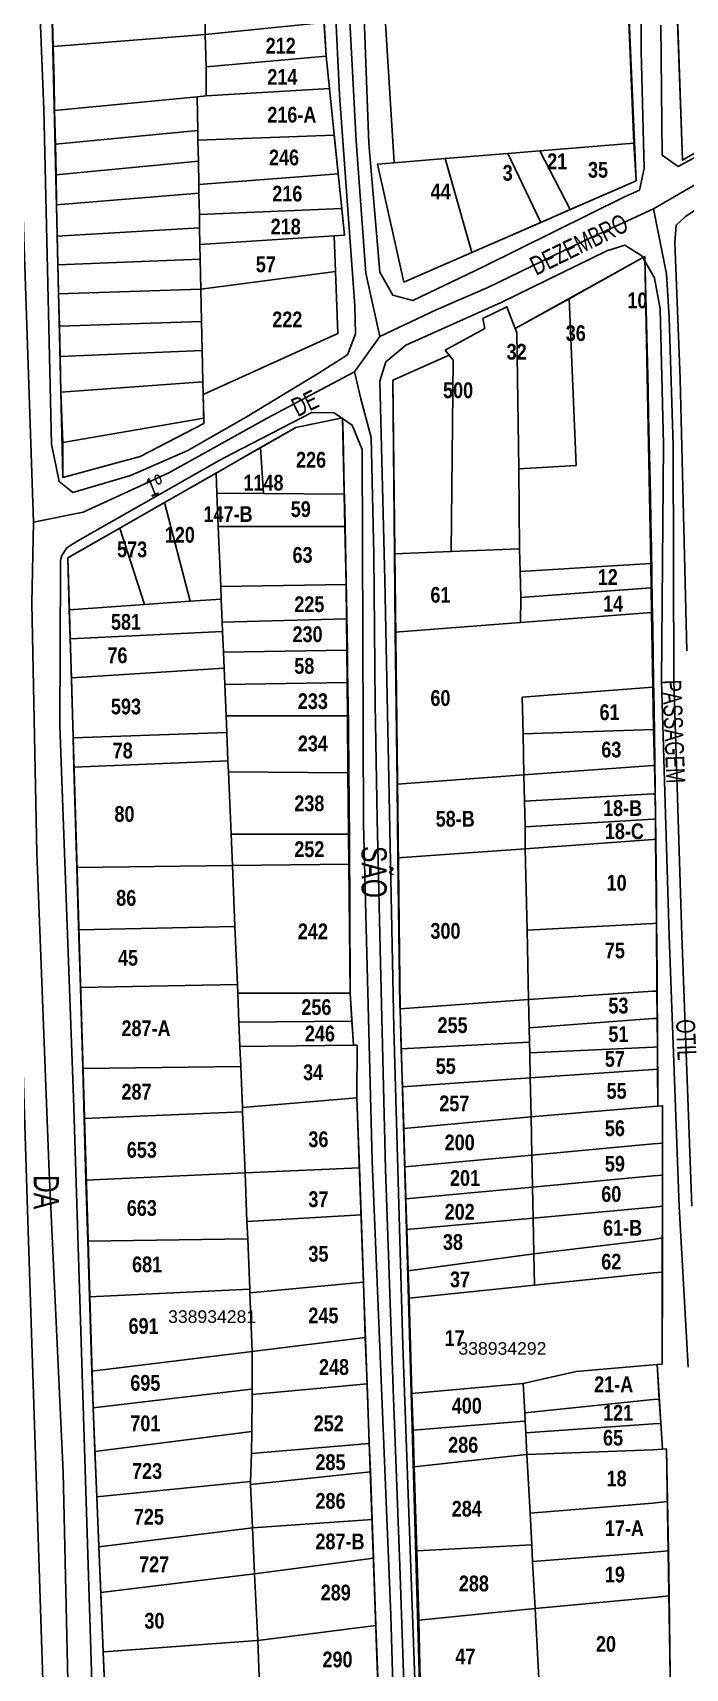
# Model space of a CAD drawing. Extents: x 206099 to 208675, y 4843659 to 4845705.
# Drawn here: x 208016 to 208119.7, y 4844040.5 to 4844300.1 of the extents above; entities that cross this region are included whole.
import ezdxf
from ezdxf.enums import TextEntityAlignment as Align

# ---------------------------------------------------------------- set-up
doc = ezdxf.new("R2010")
doc.units = 0
doc.header["$LTSCALE"] = 1.5
doc.header["$MEASUREMENT"] = 0
for name, color, linetype in [('CD-MALHA-LOTES', 40, 'CONTINUOUS'), ('CD_TXT_QUADRA', 7, 'CONTINUOUS'), ('RU-QUADRAS', 6, 'CONTINUOUS'), ('SV-EIXO-RUA-N-PAV', 6, 'CONTINUOUS'), ('SV-EIXO-RUA-PAV', 20, 'CONTINUOUS'), ('SV-RUA-NAO-PAV-S-GUIA-C-GUIA', 7, 'CONTINUOUS'), ('SV-RUA-PAVIM-S-GUIA-C-GUIA', 7, 'CONTINUOUS'), ('SV-TXT-RUA-N-PAV-S-GUIA-C-GUIA', 7, 'CONTINUOUS'), ('Th_NmrPort', 7, 'CONTINUOUS')]:
    doc.layers.add(name, color=color, linetype=linetype)
doc.styles.add('ARIAL', font='ARIAL.TTF')
doc.styles.add('MONOTXT', font='ARIAL.TTF', dxfattribs={"height": 0.2})
doc.styles.get("Standard").update_dxf_attribs({"font": 'swisscbo.ttf'})

msp = doc.modelspace()

# ---------------------------------------------------------------- linework, layer by layer
at = {"layer": 'CD-MALHA-LOTES', "linetype": 'Continuous'}
for p, q in [((208117.62, 4844324.99), (208119.25, 4844279.89)), ((208109.95, 4844320.52), (208111.51, 4844282.62)), ((208018.9, 4844309.39), (208019.22, 4844297.94)), ((208073.4, 4844279.47), (208071.48, 4844310.46)), ((208043.36, 4844299.85), (208043.31, 4844305.79)), ((208043.36, 4844299.85), (208062.28, 4844301.77)), ((208062.28, 4844301.77), (208062.61, 4844296.41)), ((208019.22, 4844297.94), (208043.36, 4844299.85)), ((208043.52, 4844294.7), (208043.36, 4844299.85)), ((208019.22, 4844297.94), (208019.37, 4844292.39)), ((208062.61, 4844296.41), (208043.52, 4844294.7)), ((208063.12, 4844291.27), (208062.61, 4844296.41)), ((208043.52, 4844294.7), (208043.56, 4844290.1)), ((208019.37, 4844292.39), (208019.45, 4844287.77)), ((208043.56, 4844290.1), (208063.12, 4844291.27)), ((208063.89, 4844283.85), (208063.12, 4844291.27)), ((208042.12, 4844289.96), (208019.45, 4844287.77)), ((208042.12, 4844289.96), (208043.56, 4844290.1)), ((208042.21, 4844284.62), (208042.12, 4844289.96)), ((208019.45, 4844287.77), (208019.57, 4844282.44)), ((208119.25, 4844279.89), (208130.36, 4844286.38)), ((208042.21, 4844284.62), (208019.57, 4844282.44)), ((208042.2, 4844283.08), (208042.21, 4844284.62)), ((208063.89, 4844283.85), (208042.2, 4844283.08)), ((208064.51, 4844277.73), (208063.89, 4844283.85)), ((208019.57, 4844282.44), (208019.69, 4844277.57)), ((208042.2, 4844283.08), (208042.33, 4844279.73)), ((208091.47, 4844280.96), (208081.5, 4844280.14)), ((208096.55, 4844281.38), (208091.47, 4844280.96)), ((208096.69, 4844270.02), (208091.47, 4844280.96)), ((208111.51, 4844282.62), (208096.55, 4844281.38)), ((208101.38, 4844272.06), (208096.55, 4844281.38)), ((208111.84, 4844276.62), (208111.51, 4844282.62)), ((208042.33, 4844279.73), (208019.69, 4844277.57)), ((208042.37, 4844276.05), (208042.33, 4844279.73)), ((208073.4, 4844279.47), (208070.75, 4844279.25)), ((208070.75, 4844279.25), (208074.96, 4844260.55)), ((208081.5, 4844280.14), (208073.4, 4844279.47)), ((208085.76, 4844265.26), (208081.5, 4844280.14)), ((208019.69, 4844277.57), (208019.75, 4844272.81)), ((208064.51, 4844277.73), (208042.37, 4844276.05)), ((208042.38, 4844274.67), (208042.37, 4844276.05)), ((208065.07, 4844272.21), (208064.51, 4844277.73)), ((208101.38, 4844272.06), (208111.84, 4844276.62)), ((208019.75, 4844272.81), (208042.38, 4844274.67)), ((208019.75, 4844272.81), (208019.87, 4844267.86)), ((208042.45, 4844271.27), (208042.38, 4844274.67)), ((208042.45, 4844271.27), (208065.07, 4844272.21)), ((208042.49, 4844269.14), (208042.45, 4844271.27)), ((208065.5, 4844267.99), (208065.07, 4844272.21)), ((208096.69, 4844270.02), (208101.38, 4844272.06)), ((208042.49, 4844269.14), (208019.87, 4844267.86)), ((208019.87, 4844267.86), (208019.98, 4844263.27)), ((208042.55, 4844266.51), (208042.49, 4844269.14)), ((208063.89, 4844267.89), (208042.55, 4844266.51)), ((208063.89, 4844267.89), (208065.5, 4844267.99)), ((208064.1, 4844262.21), (208063.89, 4844267.89)), ((208085.76, 4844265.26), (208096.69, 4844270.02)), ((208042.59, 4844264.19), (208042.55, 4844266.51)), ((208074.96, 4844260.55), (208085.76, 4844265.26)), ((208042.59, 4844264.19), (208019.98, 4844263.27)), ((208019.98, 4844263.27), (208020.09, 4844258.66)), ((208042.69, 4844259.43), (208042.59, 4844264.19)), ((208113.24, 4844264.58), (208101.21, 4844257.9)), ((208114.17, 4844215.85), (208113.24, 4844264.58)), ((208064.1, 4844262.21), (208042.69, 4844259.43)), ((208064.46, 4844252.37), (208064.1, 4844262.21)), ((208042.69, 4844259.43), (208020.09, 4844258.66)), ((208020.09, 4844258.66), (208020.21, 4844253.52)), ((208042.8, 4844254.27), (208042.69, 4844259.43)), ((208101.21, 4844257.9), (208092.64, 4844253.17)), ((208101.21, 4844257.9), (208102.34, 4844231.44)), ((208091.3, 4844256.64), (208087.52, 4844254.75)), ((208087.52, 4844254.75), (208087.83, 4844253.18)), ((208092.64, 4844253.17), (208091.3, 4844256.64)), ((208042.8, 4844254.27), (208020.21, 4844253.52)), ((208020.21, 4844253.52), (208020.32, 4844248.75)), ((208042.8, 4844254.27), (208042.9, 4844249.7)), ((208043.04, 4844242.7), (208064.46, 4844252.37)), ((208087.83, 4844253.18), (208081.53, 4844249.71)), ((208092.64, 4844253.17), (208092.88, 4844252.55)), ((208093.21, 4844230.91), (208092.88, 4844252.55)), ((208042.9, 4844249.7), (208020.32, 4844248.75)), ((208043, 4844244.72), (208042.9, 4844249.7)), ((208081.53, 4844249.71), (208082.13, 4844248.96)), ((208020.32, 4844248.75), (208020.45, 4844243.06)), ((208082.13, 4844248.96), (208073.2, 4844244.95)), ((208082.79, 4844248.14), (208082.13, 4844248.96)), ((208082.47, 4844217.77), (208082.79, 4844248.14)), ((208043, 4844244.72), (208020.45, 4844243.06)), ((208043.04, 4844242.7), (208043, 4844244.72)), ((208073.2, 4844244.95), (208073.46, 4844217.38)), ((208020.45, 4844243.06), (208020.74, 4844235.06)), ((208043.18, 4844238.94), (208043.04, 4844242.7)), ((208057.76, 4844237.46), (208065.21, 4844238.99)), ((208065.21, 4844238.99), (208065.48, 4844226.85)), ((208043.18, 4844238.94), (208020.74, 4844235.06)), ((208033.07, 4844232.86), (208043.14, 4844238.07)), ((208043.14, 4844238.07), (208043.18, 4844238.94)), ((208052.17, 4844234.27), (208057.76, 4844237.46)), ((208020.74, 4844235.06), (208020.77, 4844229.51)), ((208052.17, 4844234.27), (208045.1, 4844230.22)), ((208052.62, 4844226.96), (208052.17, 4844234.27)), ((208020.77, 4844229.51), (208033.07, 4844232.86)), ((208102.34, 4844231.44), (208093.21, 4844230.91)), ((208036.89, 4844225.53), (208045.1, 4844230.22)), ((208045.1, 4844230.22), (208045.23, 4844227.02)), ((208093.21, 4844230.91), (208093.35, 4844218.19)), ((208045.23, 4844227.02), (208045.45, 4844221.72)), ((208052.62, 4844226.96), (208045.23, 4844227.02)), ((208065.48, 4844226.85), (208052.62, 4844226.96)), ((208065.59, 4844221.72), (208065.48, 4844226.85)), ((208036.89, 4844225.53), (208029.79, 4844221.47)), ((208041.01, 4844209.88), (208036.89, 4844225.53)), ((208029.79, 4844221.47), (208021.55, 4844216.75)), ((208029.79, 4844221.47), (208033.72, 4844209.37)), ((208065.59, 4844221.72), (208045.45, 4844221.72)), ((208045.45, 4844221.72), (208045.84, 4844212.19)), ((208065.79, 4844212.52), (208065.59, 4844221.72)), ((208082.47, 4844217.77), (208093.35, 4844218.19)), ((208093.35, 4844218.19), (208093.45, 4844214.57)), ((208021.55, 4844216.75), (208021.79, 4844208.53)), ((208073.46, 4844217.38), (208082.47, 4844217.77)), ((208073.58, 4844204.97), (208073.46, 4844217.38)), ((208114.17, 4844215.85), (208093.45, 4844214.57)), ((208114.23, 4844212.02), (208114.17, 4844215.85)), ((208093.45, 4844214.57), (208093.52, 4844210.44)), ((208045.84, 4844212.19), (208065.79, 4844212.52)), ((208045.84, 4844212.19), (208045.93, 4844210.22)), ((208065.79, 4844212.52), (208065.84, 4844207.06)), ((208093.49, 4844206.52), (208093.52, 4844210.44)), ((208093.52, 4844210.44), (208114.23, 4844212.02)), ((208093.52, 4844210.44), (208114.16, 4844212.01)), ((208114.16, 4844212.01), (208114.23, 4844212.02)), ((208114.23, 4844212.02), (208114.31, 4844208.06)), ((208033.72, 4844209.37), (208021.79, 4844208.53)), ((208021.79, 4844208.53), (208021.93, 4844203.9)), ((208033.72, 4844209.37), (208041.01, 4844209.88)), ((208045.93, 4844210.22), (208041.01, 4844209.88)), ((208046.08, 4844206.54), (208045.93, 4844210.22)), ((208114.31, 4844208.06), (208093.49, 4844206.52)), ((208114.53, 4844196.23), (208114.31, 4844208.06)), ((208065.84, 4844207.06), (208046.08, 4844206.54)), ((208046.08, 4844206.54), (208046.14, 4844205.09)), ((208065.88, 4844202.1), (208065.84, 4844207.06)), ((208093.49, 4844206.52), (208073.58, 4844204.97)), ((208021.93, 4844203.9), (208046.14, 4844205.09)), ((208022.11, 4844197.73), (208021.93, 4844203.9)), ((208046.14, 4844205.09), (208046.28, 4844201.77)), ((208073.58, 4844204.97), (208073.87, 4844180.84)), ((208065.88, 4844202.1), (208046.28, 4844201.77)), ((208046.28, 4844201.77), (208046.38, 4844199.27)), ((208065.93, 4844196.97), (208065.88, 4844202.1)), ((208046.38, 4844199.27), (208022.11, 4844197.73)), ((208022.11, 4844197.73), (208022.39, 4844188.17)), ((208046.38, 4844199.27), (208046.49, 4844196.64)), ((208046.49, 4844196.64), (208065.93, 4844196.97)), ((208046.49, 4844196.64), (208046.7, 4844191.69)), ((208065.97, 4844191.69), (208065.93, 4844196.97)), ((208093.74, 4844194.66), (208114.53, 4844196.23)), ((208114.6, 4844189.5), (208114.53, 4844196.23)), ((208093.74, 4844194.66), (208093.89, 4844188.8)), ((208046.81, 4844189.03), (208046.7, 4844191.69)), ((208046.7, 4844191.69), (208065.97, 4844191.69)), ((208065.97, 4844191.69), (208066.05, 4844182.62)), ((208046.81, 4844189.03), (208022.39, 4844188.17)), ((208022.39, 4844188.17), (208022.52, 4844183.53)), ((208047, 4844184.52), (208046.81, 4844189.03)), ((208093.89, 4844188.8), (208114.6, 4844189.5)), ((208094, 4844182.31), (208093.89, 4844188.8)), ((208114.79, 4844183.83), (208114.6, 4844189.5)), ((208022.52, 4844183.53), (208047, 4844184.52)), ((208047.07, 4844182.79), (208047, 4844184.52)), ((208022.52, 4844183.53), (208022.99, 4844167.6)), ((208066.05, 4844182.62), (208047.07, 4844182.79)), ((208047.07, 4844182.79), (208047.49, 4844172.9)), ((208066.14, 4844172.9), (208066.05, 4844182.62)), ((208094, 4844182.31), (208073.87, 4844180.84)), ((208094, 4844182.31), (208114.57, 4844183.81)), ((208094, 4844182.31), (208094.11, 4844178.15)), ((208114.79, 4844183.83), (208114.57, 4844183.81)), ((208114.87, 4844179.29), (208114.79, 4844183.83)), ((208073.87, 4844180.84), (208074.01, 4844169.12)), ((208114.57, 4844179.28), (208094.11, 4844178.15)), ((208114.87, 4844179.29), (208114.57, 4844179.28)), ((208114.94, 4844175.3), (208114.87, 4844179.29)), ((208094.2, 4844174.03), (208094.11, 4844178.15)), ((208094.2, 4844174.03), (208114.57, 4844175.27)), ((208094.25, 4844170.58), (208094.2, 4844174.03)), ((208114.94, 4844175.3), (208114.57, 4844175.27)), ((208114.96, 4844172.07), (208114.94, 4844175.3)), ((208047.49, 4844172.9), (208047.7, 4844167.9)), ((208066.14, 4844172.9), (208047.49, 4844172.9)), ((208066.18, 4844168.12), (208066.14, 4844172.9)), ((208094.25, 4844170.58), (208114.57, 4844172.05)), ((208114.57, 4844172.05), (208114.96, 4844172.07)), ((208115.07, 4844158.74), (208114.96, 4844172.07)), ((208074.01, 4844169.12), (208094.25, 4844170.58)), ((208074.33, 4844145.53), (208074.01, 4844169.12)), ((208094.25, 4844170.58), (208094.54, 4844157.62)), ((208022.99, 4844167.6), (208047.7, 4844167.9)), ((208022.99, 4844167.6), (208023.26, 4844158.31)), ((208047.7, 4844167.9), (208066.18, 4844168.12)), ((208048.11, 4844158.22), (208047.7, 4844167.9)), ((208066.18, 4844168.12), (208066.4, 4844147.63)), ((208094.54, 4844157.62), (208114.57, 4844158.71)), ((208115.07, 4844158.74), (208114.57, 4844158.71)), ((208115.17, 4844147.98), (208115.07, 4844158.74)), ((208023.26, 4844158.31), (208023.54, 4844148.52)), ((208023.26, 4844158.31), (208023.28, 4844157.7)), ((208023.28, 4844157.7), (208048.11, 4844158.22)), ((208048.5, 4844149.03), (208048.11, 4844158.22)), ((208094.77, 4844146.62), (208094.54, 4844157.62)), ((208023.54, 4844148.52), (208048.5, 4844149.03)), ((208023.54, 4844148.52), (208023.92, 4844135.68)), ((208048.55, 4844147.63), (208048.5, 4844149.03)), ((208048.55, 4844147.63), (208048.74, 4844143.04)), ((208066.4, 4844147.63), (208048.55, 4844147.63)), ((208066.69, 4844143.22), (208066.4, 4844147.63)), ((208074.34, 4844145.16), (208074.33, 4844145.53)), ((208094.77, 4844146.62), (208074.34, 4844145.16)), ((208094.77, 4844146.62), (208114.57, 4844147.94)), ((208094.86, 4844142.13), (208094.77, 4844146.62)), ((208114.57, 4844147.94), (208115.17, 4844147.98)), ((208115.2, 4844143.64), (208115.17, 4844147.98)), ((208066.69, 4844143.22), (208048.74, 4844143.04)), ((208048.74, 4844143.04), (208048.9, 4844139.2)), ((208066.94, 4844139.37), (208066.69, 4844143.22)), ((208074.34, 4844145.16), (208074.54, 4844138.78)), ((208094.86, 4844142.13), (208114.59, 4844143.6)), ((208114.59, 4844143.6), (208115.2, 4844143.64)), ((208115.24, 4844139.13), (208115.2, 4844143.64)), ((208094.91, 4844139.85), (208094.86, 4844142.13)), ((208048.9, 4844139.2), (208066.94, 4844139.37)), ((208049.03, 4844136.02), (208048.9, 4844139.2)), ((208066.94, 4844139.37), (208067.52, 4844139.38)), ((208067.52, 4844139.38), (208067.48, 4844131.04)), ((208094.91, 4844139.85), (208074.54, 4844138.78)), ((208074.54, 4844138.78), (208074.73, 4844132.76)), ((208094.95, 4844138.19), (208094.91, 4844139.85)), ((208094.95, 4844138.19), (208114.61, 4844139.09)), ((208095.03, 4844134.18), (208094.95, 4844138.19)), ((208115.24, 4844139.13), (208114.61, 4844139.09)), ((208115.27, 4844135.57), (208115.24, 4844139.13)), ((208023.92, 4844135.68), (208049.03, 4844136.02)), ((208024.15, 4844127.74), (208023.92, 4844135.68)), ((208049.03, 4844136.02), (208049.29, 4844129.51)), ((208095.03, 4844134.18), (208114.57, 4844135.53)), ((208114.57, 4844135.53), (208115.27, 4844135.57)), ((208115.32, 4844129.71), (208115.27, 4844135.57)), ((208095.03, 4844134.18), (208074.73, 4844132.76)), ((208074.73, 4844132.76), (208074.93, 4844126.18)), ((208095.16, 4844128.02), (208095.03, 4844134.18)), ((208067.48, 4844131.04), (208049.29, 4844129.51)), ((208067.88, 4844119.92), (208067.48, 4844131.04)), ((208049.29, 4844128.78), (208024.15, 4844127.74)), ((208024.15, 4844127.74), (208024.42, 4844117.96)), ((208049.29, 4844129.51), (208049.29, 4844128.78)), ((208049.71, 4844119.1), (208049.29, 4844128.78)), ((208074.93, 4844126.18), (208095.16, 4844128.02)), ((208114.55, 4844129.64), (208095.16, 4844128.02)), ((208095.28, 4844121.92), (208095.16, 4844128.02)), ((208115.32, 4844129.71), (208114.55, 4844129.64)), ((208116.05, 4844129.77), (208115.32, 4844129.71)), ((208116.05, 4844123.84), (208116.05, 4844129.77)), ((208074.93, 4844126.18), (208075.12, 4844120.07)), ((208095.28, 4844121.92), (208114.59, 4844123.7)), ((208116.05, 4844123.84), (208114.59, 4844123.7)), ((208116.05, 4844118.77), (208116.05, 4844123.84)), ((208049.71, 4844119.1), (208067.88, 4844119.92)), ((208068.15, 4844112.46), (208067.88, 4844119.92)), ((208095.28, 4844121.92), (208075.12, 4844120.07)), ((208075.12, 4844120.07), (208075.28, 4844114.99)), ((208095.38, 4844116.86), (208095.28, 4844121.92)), ((208024.42, 4844117.96), (208049.71, 4844119.1)), ((208024.71, 4844108.29), (208024.42, 4844117.96)), ((208049.71, 4844119.1), (208050.01, 4844111.38)), ((208114.55, 4844118.63), (208095.38, 4844116.86)), ((208114.55, 4844118.63), (208116.05, 4844118.77)), ((208116.05, 4844113.82), (208116.05, 4844118.77)), ((208075.28, 4844114.99), (208095.38, 4844116.86)), ((208075.28, 4844114.99), (208075.43, 4844110.11)), ((208095.49, 4844111.94), (208095.38, 4844116.86)), ((208068.15, 4844112.46), (208050.01, 4844111.38)), ((208068.51, 4844101.75), (208068.15, 4844112.46)), ((208095.49, 4844111.94), (208075.43, 4844110.11)), ((208095.49, 4844111.94), (208114.61, 4844113.69)), ((208095.61, 4844106.28), (208095.49, 4844111.94)), ((208114.61, 4844113.69), (208116.05, 4844113.82)), ((208116.05, 4844108.78), (208116.05, 4844113.82)), ((208050.01, 4844111.38), (208050.14, 4844108.64)), ((208075.43, 4844110.11), (208075.63, 4844103.56)), ((208050.14, 4844108.64), (208024.71, 4844108.29)), ((208024.71, 4844108.29), (208024.97, 4844099.45)), ((208050.14, 4844108.64), (208050.47, 4844100.67)), ((208114.57, 4844108.55), (208095.61, 4844106.28)), ((208116.05, 4844108.78), (208114.57, 4844108.55)), ((208116.05, 4844103.36), (208116.05, 4844108.78)), ((208095.61, 4844106.28), (208075.63, 4844103.56)), ((208095.72, 4844101.29), (208095.61, 4844106.28)), ((208050.47, 4844100.06), (208068.51, 4844101.75)), ((208068.82, 4844092.95), (208068.51, 4844101.75)), ((208075.63, 4844103.56), (208075.77, 4844099.21)), ((208114.61, 4844103.24), (208095.72, 4844101.29)), ((208114.61, 4844103.24), (208116.05, 4844103.36)), ((208116.02, 4844088.74), (208116.05, 4844103.36)), ((208024.97, 4844099.45), (208050.47, 4844100.67)), ((208024.97, 4844099.45), (208025.37, 4844087.63)), ((208050.47, 4844100.06), (208050.47, 4844100.67)), ((208050.84, 4844090.75), (208050.47, 4844100.06)), ((208075.77, 4844099.21), (208095.72, 4844101.29)), ((208076.24, 4844084.06), (208075.77, 4844099.21)), ((208050.84, 4844090.75), (208068.82, 4844092.95)), ((208069.12, 4844085.6), (208068.82, 4844092.95)), ((208025.37, 4844087.63), (208050.84, 4844090.75)), ((208050.84, 4844090.75), (208050.86, 4844084.77)), ((208114.57, 4844088.61), (208102.34, 4844087.57)), ((208114.57, 4844088.61), (208115.19, 4844088.67)), ((208115.19, 4844088.67), (208116.02, 4844088.74)), ((208115.53, 4844083.19), (208115.19, 4844088.67)), ((208025.37, 4844087.63), (208025.56, 4844081.8)), ((208102.34, 4844087.57), (208093.9, 4844085.69)), ((208050.71, 4844084.77), (208025.56, 4844081.8)), ((208050.71, 4844084.77), (208050.86, 4844084.77)), ((208050.86, 4844083.91), (208050.79, 4844078.05)), ((208050.86, 4844083.91), (208069.12, 4844085.6)), ((208050.86, 4844084.77), (208050.86, 4844083.91)), ((208069.46, 4844076.14), (208069.12, 4844085.6)), ((208093.9, 4844085.69), (208076.24, 4844084.06)), ((208076.24, 4844084.06), (208076.42, 4844078.25)), ((208094.15, 4844081.02), (208093.9, 4844085.69)), ((208114.57, 4844083.11), (208115.53, 4844083.19)), ((208115.78, 4844079.33), (208115.53, 4844083.19)), ((208025.56, 4844081.8), (208025.82, 4844074.89)), ((208114.57, 4844083.11), (208094.15, 4844081.02)), ((208094.22, 4844079.7), (208094.15, 4844081.02)), ((208050.79, 4844078.05), (208025.82, 4844074.89)), ((208050.76, 4844074.54), (208050.79, 4844078.05)), ((208076.42, 4844078.25), (208094.07, 4844079.69)), ((208076.42, 4844078.25), (208076.57, 4844072.44)), ((208094.07, 4844079.69), (208094.22, 4844079.7)), ((208094.32, 4844077.83), (208094.22, 4844079.7)), ((208114.58, 4844079.26), (208094.32, 4844077.83)), ((208115.78, 4844079.33), (208114.58, 4844079.26)), ((208116.06, 4844075.24), (208115.78, 4844079.33)), ((208069.46, 4844076.14), (208050.76, 4844074.54)), ((208069.63, 4844071.64), (208069.46, 4844076.14)), ((208094.49, 4844074.42), (208094.32, 4844077.83)), ((208025.82, 4844074.89), (208026.15, 4844067.69)), ((208050.6, 4844070.12), (208050.76, 4844074.54)), ((208094.4, 4844074.41), (208076.57, 4844072.44)), ((208094.4, 4844074.41), (208094.49, 4844074.42)), ((208094.49, 4844074.42), (208114.5, 4844075.13)), ((208095.01, 4844065.06), (208094.49, 4844074.42)), ((208114.5, 4844075.13), (208116.06, 4844075.24)), ((208116.7, 4844075.27), (208116.06, 4844075.24)), ((208116.86, 4844066.93), (208116.7, 4844075.27)), ((208050.56, 4844069.64), (208069.63, 4844071.64)), ((208069.9, 4844064.09), (208069.63, 4844071.64)), ((208076.57, 4844072.44), (208077, 4844059.11)), ((208026.15, 4844067.69), (208050.6, 4844070.12)), ((208026.15, 4844067.69), (208026.48, 4844059.72)), ((208050.6, 4844070.12), (208050.56, 4844069.64)), ((208050.89, 4844062.74), (208050.56, 4844069.64)), ((208095.01, 4844065.06), (208114.46, 4844066.68)), ((208095.28, 4844060.04), (208095.01, 4844065.06)), ((208116.86, 4844066.93), (208114.46, 4844066.68)), ((208116.98, 4844059.11), (208116.86, 4844066.93)), ((208026.48, 4844059.72), (208050.89, 4844062.74)), ((208050.89, 4844062.74), (208069.9, 4844064.09)), ((208051.23, 4844055.46), (208050.89, 4844062.74)), ((208069.9, 4844064.09), (208070.12, 4844057.91)), ((208077, 4844059.11), (208095.28, 4844060.04)), ((208095.4, 4844057.42), (208095.28, 4844060.04)), ((208026.48, 4844059.72), (208026.78, 4844052.5)), ((208070.12, 4844057.91), (208051.23, 4844055.46)), ((208070.5, 4844047.25), (208070.12, 4844057.91)), ((208077, 4844059.11), (208077.34, 4844048.42)), ((208114.58, 4844058.89), (208095.4, 4844057.42)), ((208095.83, 4844049.97), (208095.4, 4844057.42)), ((208116.98, 4844059.11), (208114.58, 4844058.89)), ((208117.1, 4844051.95), (208116.98, 4844059.11)), ((208026.78, 4844052.5), (208051.23, 4844055.46)), ((208051.72, 4844044.85), (208051.23, 4844055.46)), ((208026.78, 4844052.5), (208027.17, 4844043.07)), ((208095.83, 4844049.97), (208077.35, 4844048.07)), ((208095.83, 4844049.97), (208114.54, 4844051.7)), ((208096.47, 4844037.82), (208095.83, 4844049.97)), ((208117.1, 4844051.95), (208114.54, 4844051.7)), ((208117.29, 4844039.66), (208117.1, 4844051.95)), ((208051.72, 4844044.85), (208070.5, 4844047.25)), ((208070.9, 4844036.17), (208070.5, 4844047.25)), ((208077.34, 4844048.42), (208077.35, 4844048.07)), ((208077.35, 4844048.07), (208077.57, 4844036.18)), ((208027.35, 4844043.08), (208051.59, 4844044.84)), ((208051.72, 4844044.85), (208051.59, 4844044.84)), ((208051.72, 4844044.85), (208052.11, 4844034.76)), ((208027.35, 4844043.08), (208027.17, 4844043.07)), ((208027.17, 4844043.07), (208027.78, 4844028.43))]:
    msp.add_line(p, q, dxfattribs=at)
at = {"layer": 'RU-QUADRAS', "color": 6, "linetype": 'Continuous'}
for points in [[(208114.8, 4844478.71), (208133.51, 4844495.3), (208159.14, 4844501.53), (208167.6, 4844308.14), (208119.25, 4844279.89), (208116.8, 4844347.51)], [(208065.59, 4844405.38), (208066.46, 4844405.38), (208066.2, 4844422.68), (208070.44, 4844422.82), (208070.37, 4844426.7), (208078.28, 4844427.07), (208078.2, 4844434.33), (208105.05, 4844461.7), (208108.97, 4844393.17), (208109.95, 4844320.52), (208111.84, 4844276.62), (208074.96, 4844260.55), (208070.75, 4844279.25), (208073.4, 4844279.47)]]:
    msp.add_lwpolyline(points, close=True, dxfattribs=at)
msp.add_lwpolyline([(208055.92, 4844400.07), (208062.61, 4844296.41), (208065.5, 4844267.99), (208063.89, 4844267.89), (208064.46, 4844252.37), (208043.04, 4844242.7), (208043.14, 4844238.07), (208033.07, 4844232.86), (208020.77, 4844229.51), (208018.23, 4844338.31)], dxfattribs=at)
msp.add_lwpolyline([(208077.87, 4844023.23), (208074.34, 4844145.16), (208073.2, 4844244.95), (208082.13, 4844248.96), (208081.53, 4844249.71), (208087.83, 4844253.18), (208087.52, 4844254.75), (208091.3, 4844256.64), (208092.64, 4844253.17), (208113.24, 4844264.58, -0.005352), (208115.32, 4844129.71), (208116.05, 4844129.77), (208116.02, 4844088.74), (208115.19, 4844088.67), (208116.06, 4844075.24), (208116.7, 4844075.27), (208118.66, 4843954.4)], format="xyb", dxfattribs=at)
msp.add_lwpolyline([(208021.55, 4844216.75), (208057.76, 4844237.46), (208065.21, 4844238.99, -0.006254), (208066.4, 4844147.63), (208066.94, 4844139.37), (208067.52, 4844139.38), (208067.48, 4844131.04), (208072.27, 4843998.03), (208078.45, 4843851.02), (208033.43, 4843846.96), (208030.81, 4843935.03), (208027.91, 4843997.81), (208029.04, 4843997.9), (208025.56, 4844081.8)], format="xyb", close=True, dxfattribs=at)
at = {"layer": 'SV-EIXO-RUA-N-PAV', "flags": 128}
for points in [[(208071.11, 4844251.92), (208068.91, 4844261.95), (208067.35, 4844282.94), (208066.01, 4844309.07), (208064.89, 4844331.4), (208064, 4844365.45), (208063.1, 4844392.47), (208061.72, 4844424.89), (208061.98, 4844430.31), (208060.65, 4844447.07), (208059.08, 4844480.67), (208057.99, 4844504.75)], [(208489.47, 4844504.73), (208475.19, 4844498.32), (208341.63, 4844421.09), (208338.05, 4844413.26), (208334.38, 4844409.02), (208292.1, 4844391.72), (208281.67, 4844385.68), (208233.39, 4844349.07), (208227.76, 4844341.83), (208172.13, 4844305.14), (208165.81, 4844301.89), (208114.61, 4844272.18)], [(208114.61, 4844272.18), (208103.84, 4844267.21), (208088.32, 4844259.66), (208080.08, 4844256.13), (208071.11, 4844251.92), (208067.08, 4844246.3)], [(208114.61, 4844272.18), (208116.68, 4844261.87), (208117.1, 4844254.91), (208117.75, 4844234.59), (208117.85, 4844197.19), (208119.11, 4844156.79), (208120.7, 4844113.85)], [(208080.85, 4843868.1), (208079.87, 4843892.02), (208078.57, 4843924.55), (208077.8, 4843942.7), (208076.71, 4843978.83), (208075.73, 4844008.42), (208075.19, 4844030.49), (208074.32, 4844056.7), (208073.23, 4844084.76), (208072.03, 4844119.69), (208071.26, 4844152.45), (208070.72, 4844175.28), (208070.39, 4844193.59), (208070.17, 4844217.29), (208069.77, 4844235.87), (208068.12, 4844242.03), (208067.08, 4844246.3)]]:
    msp.add_lwpolyline(points, dxfattribs=at)
at = {"layer": 'SV-EIXO-RUA-PAV', "flags": 128}
for points in [[(208007.72, 4844504.75), (208009.19, 4844460.4), (208010.57, 4844418.82), (208010.57, 4844403.35), (208011.4, 4844381.53), (208011.95, 4844338.16), (208013.88, 4844288.02), (208016.09, 4844222.41), (208015.84, 4844209.58), (208016.65, 4844169.92), (208018.58, 4844119.23), (208020.79, 4844071.58), (208022.01, 4844017.16), (208024.66, 4843961.08), (208025.49, 4843910.8), (208027.7, 4843865.77), (208028.52, 4843844.08)], [(208016.09, 4844222.41), (208024, 4844224.03), (208037.62, 4844230.26), (208053.21, 4844238.96), (208067.08, 4844246.3)]]:
    msp.add_lwpolyline(points, dxfattribs=at)
at = {"layer": 'SV-RUA-NAO-PAV-S-GUIA-C-GUIA', "flags": 128}
for points in [[(208055.63, 4844504.77), (208056.3, 4844489.4), (208057.64, 4844460.53), (208059.28, 4844425.03), (208061.22, 4844382.19), (208062.8, 4844330.07), (208064.73, 4844290.3), (208067.18, 4844256.79), (208067.26, 4844252.33), (208066.02, 4844249.01), (208061.49, 4844246.12), (208049.79, 4844239.03), (208045.62, 4844236.67)], [(208113.05, 4844359), (208112.65, 4844297.23), (208113.15, 4844278.56), (208112.41, 4844275.15), (208110.03, 4844274.09), (208087.57, 4844262.99), (208076.36, 4844257.64), (208073.18, 4844258.48), (208071.13, 4844262.1), (208069.38, 4844282.55), (208067.18, 4844342.33), (208065.67, 4844373.56), (208065.07, 4844392.92)], [(208166.64, 4844306.14), (208138.75, 4844289.98), (208118.54, 4844278.92), (208115.99, 4844280.7), (208115.8, 4844301.35)], [(208119.9, 4844201.97), (208118.86, 4844245.17), (208118.01, 4844266.84), (208118.22, 4844269.6), (208119.65, 4844270.92), (208134.02, 4844280.69)], [(208071.92, 4844213.29), (208071.11, 4844244.8), (208072.1, 4844247.88), (208075.27, 4844250.55), (208090.41, 4844257.3), (208107.2, 4844265.5), (208110.07, 4844266.42), (208112.78, 4844264.69), (208114.6, 4844261.5)], [(208114.6, 4844261.51), (208114.79, 4844261.18), (208115.66, 4844256.29), (208116.23, 4844234.76), (208115.87, 4844197.17), (208117.13, 4844156.72), (208118.72, 4844113.76), (208120.14, 4844088.25)], [(208047.62, 4844233.27), (208060.32, 4844239.84), (208063.87, 4844239.79), (208066.72, 4844237.85), (208068.32, 4844233.95), (208068.52, 4844174.53), (208069.93, 4844121), (208072.9, 4844048.91), (208074.37, 4843997.78), (208076.65, 4843941.21), (208077.85, 4843910.94), (208079.21, 4843876.52), (208079.48, 4843856.8), (208079.75, 4843849.88), (208077.16, 4843846.59), (208068.1, 4843844.64), (208051.92, 4843844.42), (208037.43, 4843843.94), (208036.26, 4843843.88), (208034.14, 4843843.87)], [(208073.35, 4844142.06), (208071.92, 4844213.29)], [(208073.35, 4844142.06), (208074.8, 4844091.68), (208077.11, 4844026.89), (208078.53, 4843977.46), (208079.2, 4843942.8), (208080.67, 4843910.95), (208082.61, 4843868.9), (208083.56, 4843847.46)]]:
    msp.add_lwpolyline(points, dxfattribs=at)
at = {"layer": 'SV-RUA-PAVIM-S-GUIA-C-GUIA', "flags": 128}
for points in [[(208045.62, 4844236.67), (208040.6, 4844233.82), (208031.53, 4844229.82), (208022.35, 4844227.12), (208021.5, 4844227.8), (208020.15, 4844228.88), (208018.96, 4844234.83), (208017.74, 4844288.01), (208015.74, 4844338.25), (208015.93, 4844381.57), (208014.5, 4844419.68), (208012.97, 4844461.08), (208011.36, 4844504.73)], [(208047.62, 4844233.27), (208045.61, 4844232.23), (208023.53, 4844219.68), (208022.28, 4844218.94), (208021.42, 4844218.34), (208020.59, 4844217.11), (208020.41, 4844216.34), (208020.38, 4844215.35), (208020.26, 4844190.07), (208022.47, 4844131.1), (208025.49, 4844034.9), (208029.07, 4843933.87), (208029.83, 4843910.79), (208031.38, 4843863.37), (208031.66, 4843849.67), (208031.73, 4843848.47), (208031.8, 4843846.62), (208032.23, 4843845.14), (208032.96, 4843844.27), (208034.14, 4843843.87)], [(208010.63, 4844204.76), (208011.03, 4844203.75), (208011.35, 4844202.42), (208011.85, 4844197.6), (208013.87, 4844153.55), (208015.19, 4844111.55), (208018.03, 4844025.53), (208017.71, 4844019.13)]]:
    msp.add_lwpolyline(points, dxfattribs=at)

# ---------------------------------------------------------------- texts
at = {"layer": 'CD_TXT_QUADRA', "color": 7, "linetype": 'Continuous', "style": 'MONOTXT'}
for s, p in [('338934281', (208037.49, 4844095.29)), ('338934292', (208083.62, 4844090.24))]:
    msp.add_text(s, height=2, dxfattribs=at).set_placement(p)
at = {"layer": 'SV-TXT-RUA-N-PAV-S-GUIA-C-GUIA', "style": 'ARIAL', "width": 0.7}
for s, height, rotation, p in [('DEZEMBRO', 3, 26, (208095.96, 4844261.53)), ('DE', 3, 26, (208058.06, 4844239.08)), ('1º', 3, 22, (208034.71, 4844226.33)), ('PASSAGEM                                              OTIL', 3, 272.3207, (208116.01, 4844197.35)), ('SÃO', 4, 270, (208068.23, 4844171.01)), ('DA', 4, 270, (208016.14, 4844118.78))]:
    msp.add_text(s, height=height, rotation=rotation, dxfattribs=at).set_placement(p)
at = {"layer": 'Th_NmrPort', "color": 1}
for s, p in [('212', (208052.99, 4844298.08)), ('214', (208053.25, 4844293.12)), ('216-A', (208053.25, 4844287.12)), ('246', (208053.52, 4844280.33)), ('21', (208097.72, 4844279.72)), ('3', (208090.65, 4844277.89)), ('35', (208104.21, 4844278.37)), ('216', (208054.04, 4844274.59)), ('44', (208079.2, 4844274.92)), ('218', (208053.78, 4844269.36)), ('57', (208051.43, 4844263.36)), ('10', (208110.47, 4844257.64)), ('222', (208054.04, 4844254.61)), ('36', (208100.67, 4844252.44)), ('32', (208091.28, 4844249.49)), ('500', (208081.18, 4844243.37)), ('226', (208057.82, 4844232.33)), ('1148', (208049.46, 4844228.7)), ('147-B', (208043.11, 4844223.71)), ('59', (208056.98, 4844224.49)), ('120', (208036.96, 4844220.42)), ('573', (208029.38, 4844218.11)), ('63', (208057.26, 4844217.22)), ('12', (208105.76, 4844213.72)), ('225', (208057.54, 4844209.39)), ('61', (208079.17, 4844210.89)), ('14', (208106.6, 4844209.48)), ('581', (208028.4, 4844206.59)), ('230', (208057.26, 4844204.63)), ('76', (208027.84, 4844201.28)), ('58', (208057.54, 4844199.6)), ('233', (208058.1, 4844194)), ('60', (208079.17, 4844194.51)), ('593', (208028.4, 4844193.16)), ('61', (208106.04, 4844192.25)), ('78', (208028.68, 4844186.17)), ('234', (208058.1, 4844187.29)), ('63', (208106.32, 4844186.32)), ('80', (208028.96, 4844176.1)), ('238', (208057.54, 4844177.78)), ('18-B', (208106.6, 4844177.02)), ('58-B', (208080.01, 4844175.33)), ('18-C', (208106.89, 4844173.35)), ('252', (208057.54, 4844170.5)), ('10', (208107.17, 4844165.16)), ('86', (208029.24, 4844162.77)), ('242', (208058.1, 4844157.46)), ('300', (208079.17, 4844157.53)), ('45', (208029.52, 4844153.26)), ('75', (208106.89, 4844154.43)), ('256', (208058.66, 4844145.43)), ('53', (208107.45, 4844145.67)), ('287-A', (208030.08, 4844142.07)), ('255', (208080.3, 4844142.56)), ('246', (208059.22, 4844141.23)), ('51', (208107.45, 4844141.15)), ('57', (208106.89, 4844137.2)), ('34', (208058.94, 4844135.08)), ('55', (208080.01, 4844136.07)), ('287', (208030.08, 4844132)), ('55', (208107.17, 4844132.12)), ('257', (208080.58, 4844130.14)), ('56', (208106.89, 4844126.2)), ('36', (208059.78, 4844124.45)), ('200', (208081.43, 4844123.94)), ('653', (208030.92, 4844122.77)), ('201', (208082.28, 4844118.3)), ('59', (208106.89, 4844120.56)), ('60', (208106.32, 4844115.75)), ('663', (208030.92, 4844113.54)), ('37', (208059.78, 4844114.93)), ('202', (208081.43, 4844112.93)), ('38', (208081.15, 4844108.13)), ('61-B', (208106.6, 4844110.39)), ('35', (208059.78, 4844106.26)), ('681', (208031.76, 4844104.58)), ('62', (208106.32, 4844105.02)), ('37', (208082.28, 4844102.2)), ('245', (208059.78, 4844096.47)), ('691', (208031.2, 4844094.79)), ('17', (208081.43, 4844092.88)), ('248', (208061.46, 4844088.29)), ('695', (208031.48, 4844085.77)), ('21-A', (208105.19, 4844085.54)), ('400', (208082.56, 4844082.15)), ('701', (208031.48, 4844079.34)), ('252', (208060.62, 4844079.34)), ('121', (208106.6, 4844081.02)), ('65', (208106.6, 4844077.06)), ('286', (208081.99, 4844075.93)), ('723', (208031.76, 4844071.78)), ('285', (208060.9, 4844073.18)), ('18', (208107.17, 4844070.59)), ('286', (208060.9, 4844067.03)), ('725', (208032.04, 4844064.51)), ('284', (208082.56, 4844065.79)), ('17-A', (208106.89, 4844062.68)), ('287-B', (208060.9, 4844060.59)), ('727', (208032.88, 4844056.96)), ('288', (208083.69, 4844053.92)), ('19', (208106.89, 4844055.34)), ('289', (208061.74, 4844052.48)), ('30', (208033.72, 4844048)), ('20', (208105.47, 4844044.32)), ('290', (208062.02, 4844041.85)), ('47', (208083.13, 4844042.34))]:
    msp.add_text(s, height=2.5, dxfattribs=at).set_placement(p, align=Align.MIDDLE_LEFT)

doc.saveas('drawing.dxf')
